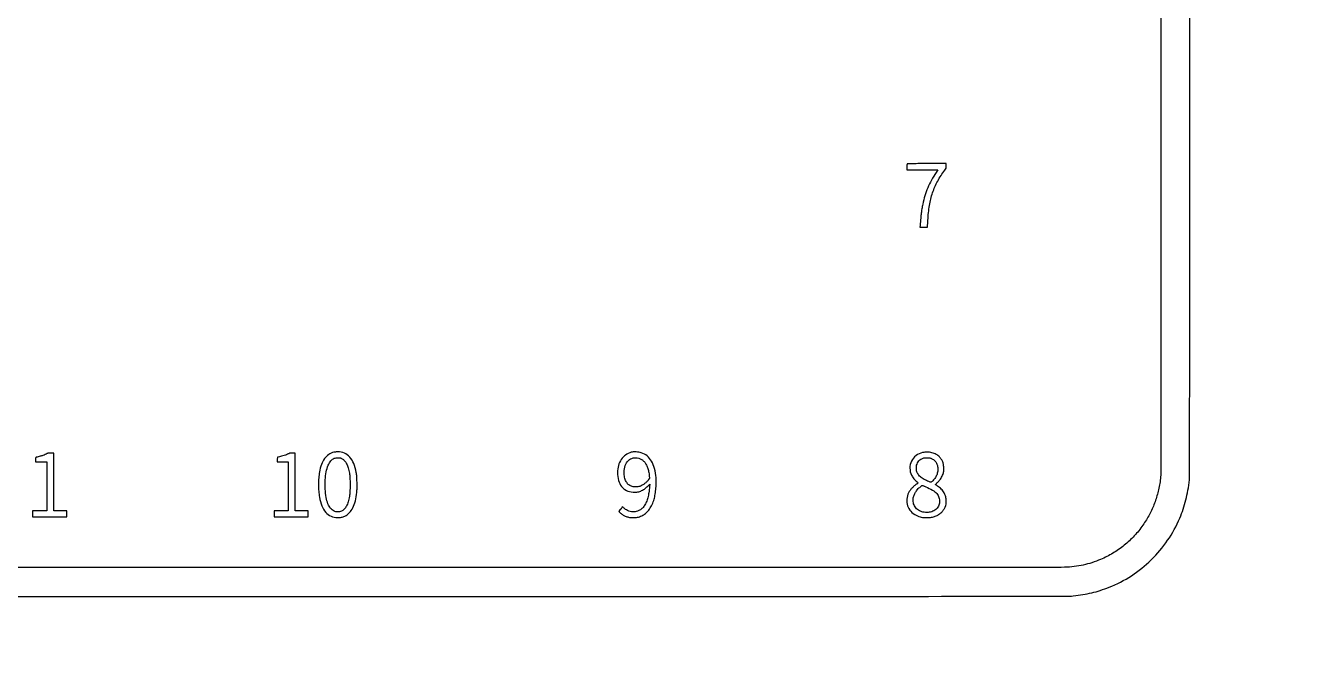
# Model space of a CAD drawing. Extents: x 949 to 24658, y 948 to 49051.
# Drawn here: x 6863 to 11312, y 37456 to 39611 of the extents above; entities that cross this region are included whole.
import ezdxf

# ---------------------------------------------------------------- set-up
doc = ezdxf.new("R2010")
doc.units = 0

msp = doc.modelspace()

# ---------------------------------------------------------------- linework, layer by layer
for points in [[(24557.45501, 40846.15625, -0.000005), (24557.576589, 33590.111823, -0.000003), (24557.572356, 24977, -0.000002), (24557.441941, 13479.946311, -0.000011), (24557.197838, 7129.844974)], [(10785.463822, 45035.652863, -0.000007), (10785.5, 42312.5, -0.00001), (10785.452324, 40023.210587, -0.000067), (10785.249276, 38864.327406, -0.000004), (10784.993817, 38059.058954, -0.029729), (10784.182489, 38045.5, -0.02899), (10776.350876, 38001.759663, -0.031335), (10763.647929, 37960.36984, -0.031688), (10746.028686, 37921.313485, -0.0311), (10723.517401, 37884.540758, -0.035073), (10693.628369, 37847.70176, -0.034505), (10658.730129, 37815.185556, -0.034514), (10619.701308, 37787.785657, -0.035135), (10577.5, 37766.197122, -0.022349), (10547.474461, 37754.966605, -0.024469), (10517.453305, 37746.841817, -0.024062), (10486.331061, 37741.587167, -0.020252), (10453, 37738.960338, -0.009541), (10406.169525, 37738.067317, -0.000001), (7284.943993, 37738.119343, -0.000001), (4154.349915, 37738.182247, -0.016092)], [(3703.932697, 46543.887491, 0.000001), (3703.874383, 45298.330035, 0.000027), (3703.886066, 43922.992192, 0.000016), (3704.040572, 42293, 0.000007), (3704.415056, 39650.664677, 0.000093)], [(5592.011956, 37638.547867, 0.000014), (7295.5, 37638.5, 0.000009), (9315.141555, 37638.536626, 0.000133), (10027.08967, 37638.751523, 0.000042), (10458.410975, 37639.032311, 0.025568), (10483, 37640.308638, 0.015247), (10515.814134, 37644.714779, 0.018113), (10546.447546, 37650.930605, 0.018331), (10576.23369, 37659.27277, 0.016356), (10606.5, 37670.062235, 0.050621), (10683.813054, 37709.949882, 0.049303), (10752.282445, 37764.865504, 0.04918), (10808.82488, 37832.267839, 0.049841), (10850.824312, 37909.124855, 0.019074), (10862.578039, 37940.127307, 0.019066), (10871.936504, 37971.939403, 0.018477), (10879.085625, 38005.312356, 0.015679), (10884.213952, 38041, 0.02777), (10884.994013, 38054.954484, 0.000004), (10885.24925, 38880.764608, 0.000065), (10885.451421, 40055.597846, 0.000011), (10885.5, 42312, 0.000007), (10885.462764, 44998.696467, 0.000096)], [(3804.381759, 38068.001996, -0.000003), (3804.197047, 39001.246926, -0.000054)], [(3804.091567, 40246.104477, -0.000013), (3804.192396, 42321)], [(4128.612771, 37639.010388, 0.00001), (4727.012426, 37638.751208, 0.000089)], [(3704.753215, 38664.86868, 0.000014), (3705.096386, 38050.695171, 0.032694)]]:
    msp.add_lwpolyline(points, format="xyb")
for points in [[(9908.666667, 39133.333333, 0.177392), (9908.40012, 39132.758625, 0.004919), (9908.195833, 39129.97651, 0.009533), (9908.048294, 39126.65527, 0.006332), (9908, 39122.842021), (9908, 39113.017374), (9961.495014, 39112.758687), (10014.990028, 39112.5), (10008.951564, 39103.5, 0.022004), (9992.748387, 39076.890447, 0.025786), (9979.859939, 39050.303986, 0.026154), (9969.921964, 39022.869212, 0.023918), (9962.559419, 38993.721044, 0.007921), (9959.516807, 38977.349107, 0.011455), (9957.390538, 38962.787732, 0.008921), (9955.602397, 38945.696762, 0.002858), (9953.544698, 38920.25), (9953.075251, 38914), (9965.958031, 38914), (9978.840812, 38914), (9979.389144, 38920.25, 0.004784), (9979.639537, 38923.456106, 0.001563), (9979.948784, 38928.189063, 0.001557), (9980.259418, 38933.447389, 0.001757), (9980.524305, 38938.5, -0.028424), (9985.93711, 38989.519784, -0.040832), (9996.917162, 39033.595212, -0.043115), (10014.334323, 39073.456321, -0.037482), (10039.053933, 39111.764658), (10044, 39118.298263), (10044, 39126.149131), (10044, 39134), (9976.666667, 39134, 0.000927), (9950.802142, 39133.952034, 0.001524), (9928.916667, 39133.804167, 0.000132), (9909.3174, 39133.606823, 0.196228)], [(6937.033584, 38131.87935, -0.035503), (6930.582575, 38128.549675, -0.021958), (6922.598801, 38125.529989, -0.017247), (6912.462725, 38122.580196, -0.008227), (6899.25, 38119.455121, 0.114185), (6898.003759, 38118.863561, 0.16156), (6897.33593, 38117.843961, 0.059303), (6897.055191, 38115.866933, 0.005648), (6897, 38110.980948), (6897, 38103), (6916.5, 38103), (6936, 38103), (6936, 38018.5), (6936, 37934), (6911, 37934), (6886, 37934), (6886, 37924), (6886, 37914), (6945.5, 37914), (7005, 37914), (7005, 37924), (7005, 37934), (6982.5, 37934), (6960, 37934), (6960, 38034), (6960, 38134), (6950.25, 38133.996262, 0.007882), (6944.913363, 38133.910081, 0.031739), (6941.669815, 38133.59981, 0.049441), (6939.281176, 38132.970451, 0.047794)], [(7770, 38130.904887, -0.028797), (7764.094121, 38128.208294, -0.01236), (7755.937119, 38125.267435, -0.012325), (7747.234471, 38122.607215, -0.018242), (7739.476307, 38120.745368), (7732.5, 38119.338089), (7732.209558, 38111.169045), (7731.919115, 38103), (7750.959558, 38103), (7770, 38103), (7770, 38018.5), (7770, 37934), (7746, 37934), (7722, 37934), (7722, 37924), (7722, 37914), (7780.5, 37914), (7839, 37914), (7839, 37923.980868), (7839, 37933.961737), (7816.75, 37934.230868), (7794.5, 37934.5), (7794.24517, 38034.25), (7793.990341, 38134), (7784.74517, 38133.904821, 0.00966), (7779.400114, 38133.746486, 0.037963), (7776.130979, 38133.33629, 0.048317), (7773.367568, 38132.489722, 0.023023)], [(7927.5, 38136.608997, 0.093596), (7910.003233, 38128.66612, 0.082458), (7895.699821, 38114.591485, 0.069771), (7884.95362, 38094.424946, 0.04351), (7877.97144, 38068.524327, 0.02662), (7875.472812, 38048.333386, 0.017562), (7874.659354, 38024.951495, 0.017556), (7875.48925, 38001.552679, 0.026457), (7878.001505, 37981.307746, 0.048962), (7886.521274, 37951.020081, 0.087266), (7899.929379, 37928.96061, 0.10622), (7917.947487, 37915.575824, 0.1042), (7940, 37910.653427, 0.021136), (7947.413423, 37910.878164, 0.031171), (7953.863735, 37911.753582, 0.033676), (7959.7615, 37913.351218, 0.031945), (7965.5, 37915.748608, 0.090232), (7981.18597, 37927.417224, 0.070665), (7993.362659, 37944.834014, 0.057926), (8001.992757, 37968.234209, 0.033612), (8007.079887, 37997.79727, 0.023209), (8007.933549, 38012.810112, 0.009491), (8007.758034, 38033.241254, 0.009309), (8006.827503, 38053.372789, 0.028005), (8005.170781, 38067.02028, 0.04998), (7996.414405, 38097.857045, 0.08994), (7982.582811, 38120.118582, 0.109063), (7963.932523, 38133.382063, 0.103081), (7941.039901, 38137.914955, 0.011791), (7937.403818, 38137.792957, 0.009759), (7933.539846, 38137.496248, 0.009885), (7930.006493, 38137.084799, 0.025956)], [(8955.071613, 38136.468916, 0.090114), (8935.815526, 38127.104678, 0.086551), (8920.768831, 38111.454906, 0.081341), (8911.242442, 38090.724539, 0.067752), (8908.019809, 38066.662032, 0.061519), (8911.478342, 38039.14814, 0.104819), (8921.659099, 38018.433389, 0.11573), (8938.515918, 38004.949502, 0.086675), (8961.5, 37998.555491, 0.063914), (8974.833468, 37998.945472, 0.058617), (8988.055684, 38002.661757, 0.055119), (9000.765699, 38009.625433, 0.04539), (9012.578496, 38019.616977), (9019.105223, 38026.240807), (9018.492639, 38018.370404, -0.017436), (9016.071927, 37996.952712, -0.029408), (9012.371841, 37979.264915, -0.034688), (9007.238095, 37964.487537, -0.045782), (9000.465922, 37951.94874, -0.02588), (8996.232629, 37946.244619, -0.037114), (8991.877295, 37941.702402, -0.03896), (8987.07294, 37938.017222, -0.03316), (8981.495667, 37934.896444, -0.046025), (8972.95607, 37931.761168, -0.053105), (8964.388829, 37930.4333, -0.053225), (8955.750495, 37930.940876, -0.046578), (8947, 37933.251176, -0.040151), (8941.969127, 37935.567442, -0.019228), (8935.902071, 37939.288765, -0.017978), (8930.365275, 37943.280063, -0.073085), (8927.498582, 37946.270118), (8925.911939, 37948.5), (8923.205969, 37945.329566, -0.00012), (8921.873457, 37943.769096, -0.000048), (8920.045955, 37941.630415, -0.000047), (8918.074332, 37939.323964, -0.00006), (8916.248346, 37937.188811), (8911.996693, 37932.218489), (8917.994051, 37926.665993, 0.050513), (8927.161053, 37919.755467, 0.048863), (8937.627483, 37914.733503, 0.046831), (8949.287838, 37911.67987, 0.039556), (8962, 37910.616369, 0.018917), (8970.486557, 37910.900213, 0.035012), (8977.311209, 37911.870718, 0.035541), (8983.865661, 37913.771859, 0.020158), (8991.5, 37916.94278, 0.06232), (9004.767939, 37925.232631, 0.055856), (9016.141563, 37936.81595, 0.050732), (9025.550704, 37951.714567, 0.036917), (9032.972606, 37969.867601, 0.032254), (9037.377099, 37987.129308, 0.020651), (9040.348354, 38007.613382, 0.020242), (9041.678132, 38028.940454, 0.02512), (9041.11287, 38048.812328, 0.043347), (9035.823521, 38080.517562, 0.070895), (9025.39645, 38105.633898, 0.084546), (9010.034229, 38123.734654, 0.096033), (8990.165293, 38134.767387, 0.041631), (8981.978802, 38136.703138, 0.025138), (8972.05317, 38137.686123, 0.025206), (8962.37521, 38137.667213, 0.055189)], [(9962, 38135.439924, 0.112406), (9939.429172, 38124.919323, 0.114621), (9923.82868, 38105.726093, 0.114891), (9918.308427, 38081.660113, 0.113344), (9923.940495, 38057.5, 0.033041), (9927.562962, 38051.185055, 0.025378), (9932.297353, 38044.794466, 0.025622), (9937.581853, 38039.0022, 0.036882), (9942.859807, 38034.5, -0.009121), (9944.429827, 38033.304589, -0.013506), (9945.757374, 38032.195441, -0.008619), (9946.810707, 38031.23316, -0.196459), (9946.976362, 38030.867458, -0.24069), (9946.803108, 38030.49466, -0.004728), (9945.081899, 38029.175557, -0.010213), (9942.985941, 38027.666471, -0.006538), (9940.493931, 38025.996046, 0.038553), (9933.010836, 38020.253866, 0.02594), (9925.375388, 38012.64807, 0.026104), (9918.661055, 38004.400502, 0.043013), (9914.002378, 37996.717939, 0.091267), (9907.579374, 37974.135424, 0.104645), (9910.115033, 37951.881918, 0.105376), (9921.41735, 37932.678512, 0.093723), (9940, 37918.786341, 0.025507), (9949.161086, 37914.869256, 0.035255), (9957.744462, 37912.377182, 0.034047), (9966.821089, 37911.060858, 0.021633), (9977.5, 37910.711616, 0.036478), (9992.863917, 37911.997341, 0.051605), (10006.121312, 37915.517465, 0.05509), (10017.712723, 37921.445251, 0.050618), (10028.095431, 37929.909238, 0.041164), (10035.397404, 37938.518431, 0.057249), (10040.299499, 37947.349023, 0.057196), (10043.074449, 37957.067628, 0.040988), (10044, 37968.339122, 0.067462), (10042.012376, 37983.003408, 0.064365), (10036.185056, 37996.863783, 0.061336), (10026.71372, 38009.346945, 0.05212), (10014, 38019.94882, -0.000561), (10011.48075, 38021.643072, -0.000852), (10009.294959, 38023.122057, -0.000306), (10007.413112, 38024.401746, -0.021732), (10007.110498, 38024.627648, -0.421569), (10007.086544, 38024.898646, -0.001668), (10009.299828, 38027.457564, -0.006444), (10011.921477, 38030.391042, -0.00385), (10015.110498, 38033.814818, 0.016418), (10021.300873, 38040.805164, 0.027521), (10025.966539, 38047.112135, 0.029817), (10029.650643, 38053.512783, 0.024242), (10032.835921, 38060.758449, 0.021062), (10034.231988, 38064.921136, 0.036837), (10034.981952, 38068.477578, 0.026787), (10035.331529, 38072.803819, 0.006445), (10035.433555, 38080, 0.033896), (10034.593829, 38092.612731, 0.055025), (10031.999807, 38103.023958, 0.058915), (10027.362205, 38112.112752, 0.046163), (10020.381076, 38120.71447, 0.07687), (10008.901119, 38129.321283, 0.060777), (9994.405674, 38134.918227, 0.057969), (9978.279426, 38137.047344, 0.057002)], [(7955.893719, 38114.461329, -0.088238), (7964.627861, 38107.478145, -0.060967), (7971.775593, 38096.997514, -0.048728), (7977.441244, 38082.786831, -0.026642), (7981.698423, 38064.5, -0.036084), (7983.21049, 38049.917191, -0.007825), (7983.604026, 38024.584473, -0.007867), (7983.202285, 37999.239002, -0.035375), (7981.689166, 37984.5, -0.029484), (7977.176854, 37965.398342, -0.051601), (7970.943376, 37950.406065, -0.064573), (7963.093353, 37939.55115, -0.1008), (7953.701795, 37932.919944, -0.056832), (7947.688498, 37931.057614, -0.051015), (7941.183829, 37930.504365, -0.050508), (7934.637221, 37931.280627, -0.053234), (7928.5, 37933.35075, -0.117015), (7916.422143, 37942.814951, -0.073066), (7907.334243, 37958.422254, -0.054772), (7901.20278, 37980.407097, -0.027204), (7898.075215, 38009.211812, -0.025062), (7897.957176, 38041.578028, -0.038061), (7901.39479, 38069.487747, -0.045275), (7908.051081, 38091.864844, -0.093373), (7917.803635, 38107.221156, -0.040773), (7923.490942, 38112.385803, -0.066061), (7929.138525, 38115.648264, -0.066354), (7935.423223, 38117.316076, -0.041528), (7943.038312, 38117.650405, -0.015386), (7947.115601, 38117.364923, -0.035638), (7950.136558, 38116.840386, -0.039764), (7952.846545, 38115.934349, -0.024079)], [(8981.068499, 38116.411743, -0.037741), (8986.281164, 38114.450098, -0.034102), (8991.32785, 38111.669751, -0.033816), (8995.992094, 38108.201813, -0.035531), (9000.064361, 38104.189542, -0.059763), (9006.102958, 38095.408306, -0.033418), (9011.352313, 38083.532789, -0.031009), (9015.407889, 38069.812115, -0.028997), (9017.8462, 38055.384584), (9018.819973, 38046.522708), (9015.458755, 38041.943814, -0.038947), (9009.308712, 38034.804291, -0.031364), (9001.685269, 38028.129414, -0.031827), (8993.447781, 38022.580317, -0.04526), (8985.460866, 38018.832667, -0.052545), (8978.573175, 38017.123216, -0.035114), (8970.461494, 38016.570114, -0.035299), (8962.430359, 38017.154916, -0.056766), (8955.798368, 38018.895532, -0.096652), (8945.193666, 38025.585369, -0.085942), (8937.35777, 38036.025803, -0.072691), (8932.583129, 38050.091225, -0.045563), (8931, 38067.428006, -0.080926), (8934.780159, 38090.630783, -0.118893), (8945.704179, 38108.067491, -0.138087), (8962.006082, 38116.973437, -0.128209)], [(9994.442657, 38114.102845, -0.078645), (10003.70952, 38107.564714, -0.081675), (10010.363434, 38098.560469, -0.076657), (10014.0692, 38087.393082, -0.05887), (10014.709609, 38074.540163, -0.029611), (10013.818798, 38067.565037, -0.032983), (10012.126493, 38060.996956, -0.033614), (10009.621218, 38054.820083, -0.033277), (10006.303557, 38049.012849, -0.023938), (10002.264571, 38043.513149, -0.021412), (9997.572603, 38038.20787, -0.016194), (9993.108812, 38033.866765, -0.186902), (9990.871039, 38033, -0.097852), (9987.773544, 38033.612053, -0.006661), (9979.483177, 38037.151289, -0.010492), (9970.953919, 38041.143699, -0.019325), (9964.221703, 38044.79898, -0.031054), (9957.56244, 38049.336761, -0.034672), (9951.772722, 38054.513436, -0.036739), (9947.063595, 38060.121585, -0.046596), (9943.634502, 38065.948542, -0.01737), (9941.940434, 38069.910565, -0.044518), (9941.078354, 38072.904745, -0.038858), (9940.69848, 38076.231883, -0.010719), (9940.62173, 38081.5, -0.04925), (9941.688451, 38091.593808, -0.067879), (9944.71876, 38100.180591, -0.072879), (9949.724589, 38107.187854, -0.068832), (9956.619994, 38112.623189, -0.028664), (9961.935534, 38115.341909, -0.048196), (9966.690889, 38116.913295, -0.044568), (9971.913855, 38117.616088, -0.020834), (9978.745297, 38117.636681, -0.011163), (9983.989568, 38117.31652, -0.034547), (9987.494309, 38116.778349, -0.039901), (9990.61211, 38115.809829, -0.019131)], [(9973.722638, 38016.950223, -0.03027), (9996.796211, 38005.357647, -0.077757), (10011.259929, 37993.6302, -0.105937), (10018.8472, 37980.476724, -0.094469), (10020.79694, 37964.800508, -0.09951), (10016.854007, 37950.155949, -0.106542), (10007.61333, 37938.579346, -0.098197), (9993.733315, 37931.192086, -0.072767), (9976.5, 37928.621932, -0.075952), (9959.085734, 37931.233266, -0.093194), (9944.570029, 37938.90711, -0.09869), (9934.420329, 37950.911128, -0.096148), (9929.529635, 37966, -0.067274), (9929.663782, 37976.637934, -0.05123), (9932.542235, 37987.942659, -0.049229), (9937.832853, 37998.892944, -0.050656), (9945.119343, 38008.484206, -0.01586), (9949.73207, 38013.122602, -0.014776), (9954.736934, 38017.573736, -0.009629), (9959.37084, 38021.306445, -0.157418), (9961.222638, 38021.975209, -0.103377), (9961.752563, 38021.8833, -0.001119), (9965.192602, 38020.509346, -0.003466), (9969.156416, 38018.88389, -0.002242)]]:
    msp.add_lwpolyline(points, format="xyb", close=True)

doc.saveas('drawing.dxf')
